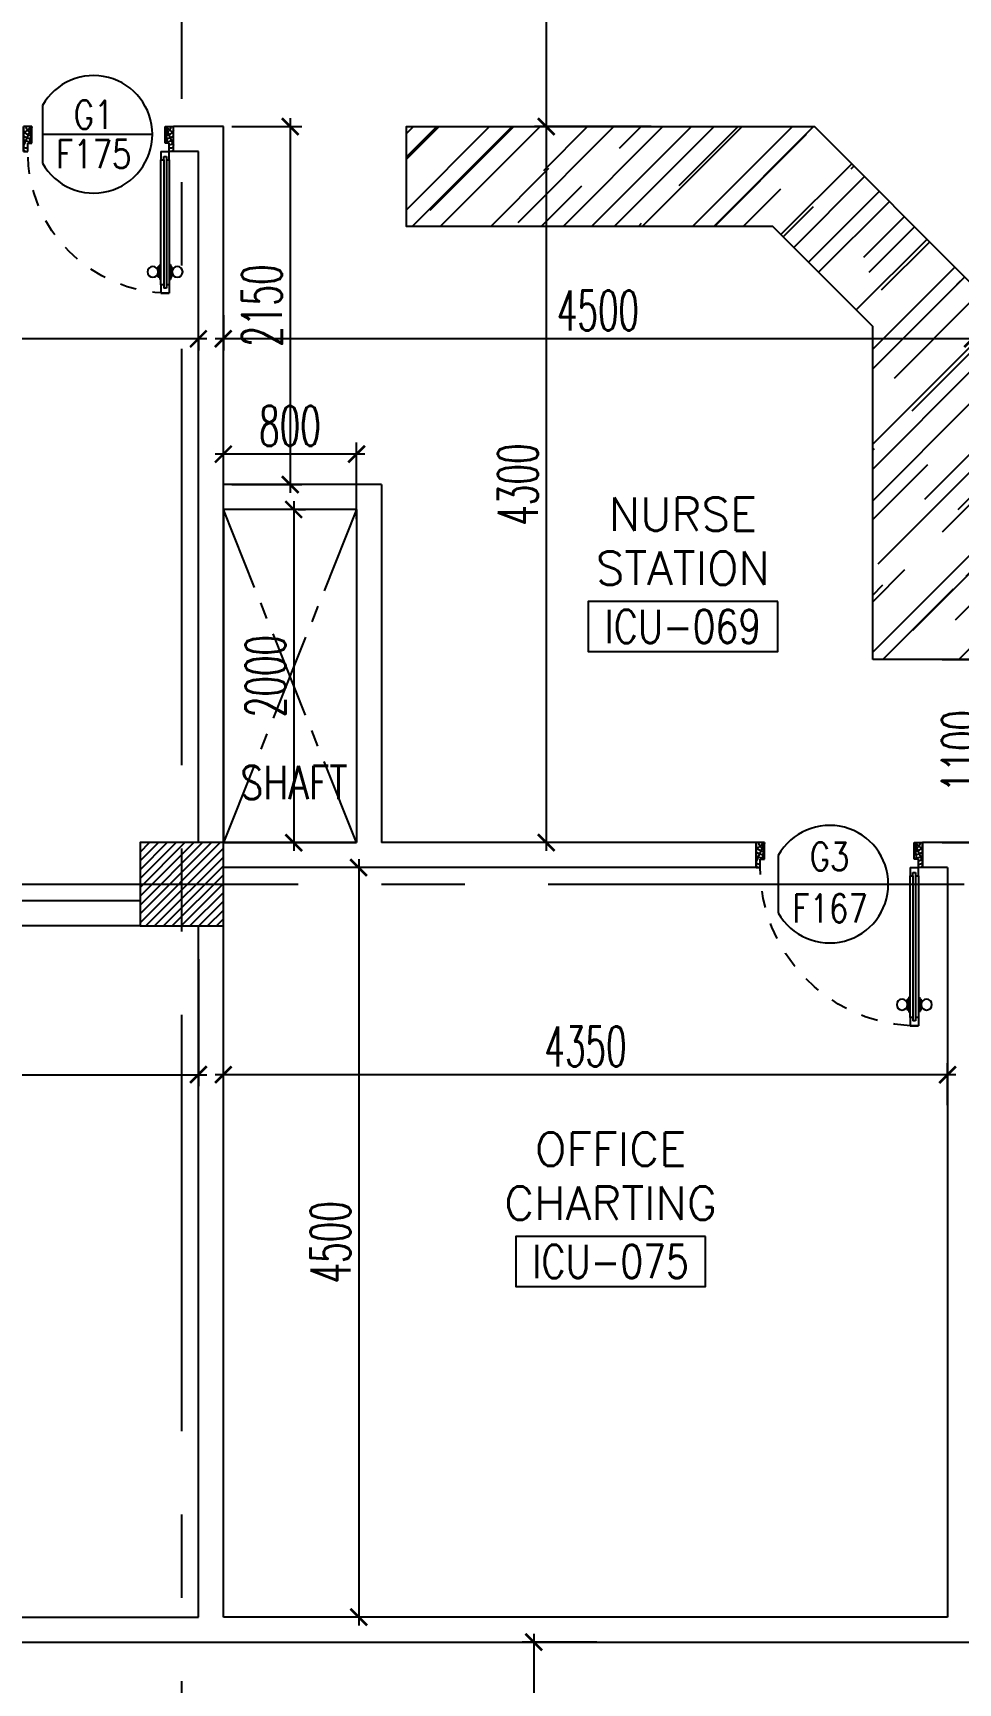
# Model space of a CAD drawing. Extents: x 275967.8 to 276060, y 57291.9 to 57371.4.
# Drawn here: x 276037.48 to 276043.04, y 57338.39 to 57348.29 of the extents above; entities that cross this region are included whole.
import ezdxf
from ezdxf.enums import TextEntityAlignment as Align

# ---------------------------------------------------------------- set-up
doc = ezdxf.new("R2010")
doc.units = 0
doc.header["$MEASUREMENT"] = 0
doc.header["$PDMODE"] = 34
for name, pattern in [('CENTER2', [1.125, 0.75, -0.125, 0.125, -0.125]), ('CENTERX2', [4, 2.5, -0.5, 0.5, -0.5]), ('HIDDEN', [0.375, 0.25, -0.125])]:
    doc.linetypes.add(name, pattern=pattern)
doc.layers.get('0').update_dxf_attribs({"linetype": 'CONTINUOUS'})
doc.layers.get('DEFPOINTS').update_dxf_attribs({"linetype": 'CONTINUOUS'})
for name, color, linetype in [('AXES', 11, 'CENTERX2'), ('COL', 5, 'CONTINUOUS'), ('COUNTER', 7, 'CONTINUOUS'), ('DIM', 4, 'CONTINUOUS'), ('DOOR', 7, 'CONTINUOUS'), ('DOOR-CR', 2, 'CONTINUOUS'), ('DOOR-NO', 3, 'CONTINUOUS'), ('HAT', 8, 'CONTINUOUS'), ('RM-BOX', 4, 'CONTINUOUS'), ('RM-NAME', 2, 'CONTINUOUS'), ('RM-NO', 2, 'CONTINUOUS'), ('SHAFT', 3, 'CONTINUOUS'), ('WALL', 2, 'CONTINUOUS')]:
    doc.layers.add(name, color=color, linetype=linetype)
doc.styles.add('ROMANS', font='ROMANS.shx', dxfattribs={"width": 0.6})
doc.dimstyles.new('STANDARD in', dxfattribs={"dimtxt": 0.24, "dimasz": 0.1, "dimexe": 0.07, "dimexo": 0.05, "dimgap": 0.05, "dimtad": 1, "dimdec": 0, "dimlfac": 1000, "dimzin": 0, "dimdsep": 46, "dimtxsty": 'ROMANS', "dimblk": 'ARCHTICK', "dimcen": 0.05, "dimdle": 0.05, "dimclrd": 4, "dimclre": 4, "dimclrt": 2, "dimadec": 0, "dimazin": 0, "dimtfac": 1, "dimtdec": 0, "dimtmove": 2, "dimatfit": 3, "dimfxl": 0, "dimtolj": 1, "dimtzin": 0, "dimarcsym": 0})

# ---------------------------------------------------------------- blocks, each defined once
blk = doc.blocks.new('*X15')
at = {"color": 0}
for p, q in [((84179.2, 155508.6), (84660.3, 155989.7)), ((84179.2, 155561.7), (84607.3, 155989.7)), ((84179.2, 155614.7), (84554.3, 155989.7)), ((84179.2, 155667.7), (84501.2, 155989.7)), ((84179.2, 155720.8), (84448.2, 155989.7)), ((84179.2, 155773.8), (84395.2, 155989.7)), ((84179.2, 155826.8), (84342.1, 155989.7)), ((84179.2, 155879.8), (84289.1, 155989.7)), ((84179.2, 155932.9), (84236.1, 155989.7)), ((84179.2, 155985.9), (84183, 155989.7)), ((84213.4, 155489.7), (84679.2, 155955.6)), ((84266.4, 155489.7), (84679.2, 155902.6)), ((84319.4, 155489.7), (84679.2, 155849.5)), ((84372.5, 155489.7), (84679.2, 155796.5)), ((84425.5, 155489.7), (84679.2, 155743.5)), ((84478.5, 155489.7), (84679.2, 155690.4)), ((84531.6, 155489.7), (84679.2, 155637.4)), ((84584.6, 155489.7), (84679.2, 155584.4)), ((84637.6, 155489.7), (84679.2, 155531.3))]:
    blk.add_line(p, q, dxfattribs=at)
blk = doc.blocks.new('COL50')
at = {"layer": 'COL'}
blk.add_lwpolyline([(-250, 250), (-250, -250), (250, -250), (250, 250)], close=True, dxfattribs=at)
blk = doc.blocks.new('RM1')
at = {"layer": 'RM-BOX'}
blk.add_lwpolyline([(569.9, -200), (-569.9, -200), (-569.9, -500), (569.9, -500)], close=True, dxfattribs=at)
at = {"layer": 'RM-NAME', "style": 'ROMANS'}
for tag, p in [('ROOMNAME1', (0, 323.8)), ('ROOMNAME2', (0, 0))]:
    blk.add_attdef(tag, text='', height=200, dxfattribs=at).set_placement(p, align=Align.MIDDLE)
at = {"layer": 'RM-NO', "style": 'ROMANS', "width": 0.8}
blk.add_attdef('ROOMNO', text='', height=200, dxfattribs=at).set_placement((0, -350), align=Align.MIDDLE)
blk = doc.blocks.new('DD1')
at = {"layer": 'DOOR-CR'}
blk.add_line((-307.6, 0), (352.8, 0), dxfattribs=at)
blk.add_lwpolyline([(-307.6, -172.9, 3.820224), (-307.6, 172.9)], format="xyb", close=True, dxfattribs=at)
at = {"layer": 'DOOR-NO', "color": 255, "style": 'ROMANS', "width": 0.8}
for tag, p in [('G', (0, 183.5)), ('000', (0, -141.4))]:
    blk.add_attdef(tag, text='', height=204, dxfattribs=at).set_placement(p, align=Align.MIDDLE)
blk = doc.blocks.new('DOOR90')
at = {"layer": 'DOOR', "color": 0, "linetype": 'ByBlock'}
for p, q in [((-150, 0), (-150, -25)), ((-150, 0), (0, 0)), ((0, -50), (0, 0)), ((-1000, -25), (-1000, -75)), ((-1000, -75), (-1000, -25)), ((-950, -25), (-1000, -25)), ((-950, -75), (-1000, -75)), ((-970, -42), (-970, -58)), ((-950, -42), (-970, -42)), ((-950, -58), (-970, -58)), ((-950, -25), (-950, -42)), ((-950, -58), (-950, -75)), ((-917.6, -25), (-917.6, -17.8)), ((-827.6, -17.8), (-917.6, -17.8)), ((-917.6, -75), (-917.6, -82.2)), ((-827.6, -82.2), (-917.6, -82.2)), ((-905, -17.8), (-905, -8.8)), ((-905, -8.8), (-840.2, -8.8)), ((-905, -17.8), (-840.2, -17.8)), ((-905, -82.2), (-905, -91.2)), ((-905, -82.2), (-840.2, -82.2)), ((-905, -91.2), (-840.2, -91.2)), ((-840.2, -17.8), (-840.2, -8.8)), ((-840.2, -82.2), (-840.2, -91.2)), ((-827.6, -25), (-827.6, -17.8)), ((-827.6, -75), (-827.6, -82.2)), ((-200, -42), (-200, -25)), ((-200, -25), (-150, -25)), ((-180, -42), (-200, -42)), ((-200, -75), (-200, -58)), ((-200, -58), (-180, -58)), ((-150, -75), (-200, -75)), ((-180, -58), (-180, -42)), ((-150, -75), (-150, -25)), ((-150, -25), (-100, -25)), ((-100, -25), (-100, -50)), ((-100, -50), (0, -50)), ((-150, -900), (-150, -875)), ((-150, -875), (-100, -875)), ((-100, -850), (0, -850)), ((-100, -875), (-100, -850)), ((0, -850), (0, -900)), ((0, -900), (-150, -900)), ((-150, -900), (0, -900))]:
    blk.add_line(p, q, dxfattribs=at)
at = {"layer": 'DOOR', "color": 9, "linetype": 'ByBlock'}
for p, q in [((0, -50), (-113.7, 0)), ((0, -50), (-40.1, 0)), ((0, -50), (-100, -36.6)), ((0, -850), (-113.7, -900)), ((0, -850), (-100, -863.4)), ((0, -850), (-40.1, -900))]:
    blk.add_line(p, q, dxfattribs=at)
at = {"layer": 'DOOR', "linetype": 'ByBlock'}
for p, q in [((-200, -25), (-950, -25)), ((-200, -42), (-950, -42)), ((-200, -58), (-950, -58)), ((-950, -75), (-200, -75))]:
    blk.add_line(p, q, dxfattribs=at)
at = {"layer": 'DOOR', "color": 0, "linetype": 'ByBlock'}
for centre in [(-872.6, 23.5), (-872.6, -123.5)]:
    blk.add_circle(centre, 32.4, dxfattribs=at)
at = {"layer": 'DOOR', "color": 9, "linetype": 'ByBlock'}
for centre, radius, start, end in [((0, -50), 154.4, 161.10529, 166.28577), ((0, -50), 134.4, 158.15985, 169.28002), ((0, -50), 94.4, 148.01819, 180), ((0, -50), 74.4, 137.77643, 180), ((0, -50), 114.4, 154.08384, 167.37743), ((0, -50), 54.4, 113.20738, 180), ((0, -50), 34.4, 90, 180), ((0, -50), 14.4, 90, 180), ((0, -850), 154.4, 193.71423, 198.89471), ((0, -850), 134.4, 190.71998, 201.84015), ((0, -850), 94.4, 180, 211.98181), ((0, -850), 74.4, 180, 222.22357), ((0, -850), 54.4, 180, 246.79262), ((0, -850), 34.4, 180, 270), ((0, -850), 14.4, 180, 270)]:
    blk.add_arc(centre, radius, start, end, dxfattribs=at)
at = {"layer": 'DOOR', "linetype": 'HIDDEN', "ltscale": 0.5}
blk.add_arc((-150, -25), 850, 180, 270, dxfattribs=at)
blk = doc.blocks.new('_ARCHTICK')
at = {"color": 0, "linetype": 'ByBlock', "const_width": 0.15}
blk.add_lwpolyline([(-0.5, -0.5), (0.5, 0.5)], dxfattribs=at)
blk = doc.blocks.new('*D461')
at = {"layer": 'DEFPOINTS', "color": 0, "linetype": 'ByBlock', "ltscale": 0.3}
for p in [(276038.6255, 57342.0396), (276038.6255, 57341.807), (276042.9755, 57341.807)]:
    blk.add_point(p, dxfattribs=at)
at = {"layer": 'DIM', "color": 4, "linetype": 'ByBlock', "lineweight": -2, "ltscale": 0.3}
for p, q in [((276038.6255, 57341.857), (276038.6255, 57342.1096)), ((276042.9755, 57341.857), (276042.9755, 57342.1096)), ((276043.0255, 57342.0396), (276038.5755, 57342.0396))]:
    blk.add_line(p, q, dxfattribs=at)
at = {"layer": 'DIM', "color": 4, "linetype": 'ByBlock', "lineweight": -2, "ltscale": 0.3, "xscale": 0.1, "yscale": 0.1, "zscale": 0.1, "rotation": 180}
blk.add_blockref('_ARCHTICK', (276038.6255, 57342.0396), dxfattribs=at)
at = {"layer": 'DIM', "color": 4, "linetype": 'ByBlock', "lineweight": -2, "ltscale": 0.3, "xscale": 0.1, "yscale": 0.1, "zscale": 0.1}
blk.add_blockref('_ARCHTICK', (276042.9755, 57342.0396), dxfattribs=at)
at = {"layer": 'DIM', "color": 2, "linetype": 'ByBlock', "ltscale": 0.3, "insert": (276040.8005, 57342.2096), "char_height": 0.24, "attachment_point": 5, "style": 'ROMANS'}
blk.add_mtext('\\A1;4350', dxfattribs=at)
blk = doc.blocks.new('*D460')
at = {"layer": 'DEFPOINTS', "color": 0, "linetype": 'ByBlock', "ltscale": 0.3}
for p in [(276039.8844, 57343.2829), (276039.4383, 57338.7829), (276039.8461, 57338.7829)]:
    blk.add_point(p, dxfattribs=at)
at = {"layer": 'DIM', "color": 4, "linetype": 'ByBlock', "lineweight": -2, "ltscale": 0.3}
for p, q in [((276039.4383, 57343.3329), (276039.4383, 57338.7329)), ((276039.8344, 57343.2829), (276039.3683, 57343.2829)), ((276039.7961, 57338.7829), (276039.3683, 57338.7829))]:
    blk.add_line(p, q, dxfattribs=at)
at = {"layer": 'DIM', "color": 4, "linetype": 'ByBlock', "lineweight": -2, "ltscale": 0.3, "xscale": 0.1, "yscale": 0.1, "zscale": 0.1}
for p, rotation in [((276039.4383, 57343.2829), 90), ((276039.4383, 57338.7829), 270)]:
    blk.add_blockref('_ARCHTICK', p, dxfattribs=dict(at, rotation=rotation))
at = {"layer": 'DIM', "color": 2, "linetype": 'ByBlock', "ltscale": 0.3, "insert": (276039.2683, 57341.0329), "char_height": 0.24, "attachment_point": 5, "rotation": 90, "style": 'ROMANS'}
blk.add_mtext('\\A1;4500', dxfattribs=at)
blk = doc.blocks.new('*D459')
at = {"layer": 'DEFPOINTS', "color": 0, "linetype": 'ByBlock', "ltscale": 0.3}
for p in [(276039.0255, 57345.4329), (276039.0255, 57343.4329), (276039.0482, 57343.4329)]:
    blk.add_point(p, dxfattribs=at)
at = {"layer": 'DIM', "color": 4, "linetype": 'ByBlock', "lineweight": -2, "ltscale": 0.3}
for p, q in [((276039.0482, 57345.4829), (276039.0482, 57343.3829)), ((276039.0755, 57345.4329), (276039.1182, 57345.4329)), ((276039.0755, 57343.4329), (276039.1182, 57343.4329))]:
    blk.add_line(p, q, dxfattribs=at)
at = {"layer": 'DIM', "color": 4, "linetype": 'ByBlock', "lineweight": -2, "ltscale": 0.3, "xscale": 0.1, "yscale": 0.1, "zscale": 0.1}
for p, rotation in [((276039.0482, 57345.4329), 90), ((276039.0482, 57343.4329), 270)]:
    blk.add_blockref('_ARCHTICK', p, dxfattribs=dict(at, rotation=rotation))
at = {"layer": 'DIM', "color": 2, "linetype": 'ByBlock', "ltscale": 0.3, "insert": (276038.8782, 57344.4329), "char_height": 0.24, "attachment_point": 5, "rotation": 90, "style": 'ROMANS'}
blk.add_mtext('\\A1;2000', dxfattribs=at)
blk = doc.blocks.new('*D458')
at = {"layer": 'DEFPOINTS', "color": 0, "linetype": 'ByBlock', "ltscale": 0.3}
for p in [(276038.6255, 57345.7655), (276038.6255, 57345.3245), (276039.4255, 57345.3245)]:
    blk.add_point(p, dxfattribs=at)
at = {"layer": 'DIM', "color": 4, "linetype": 'ByBlock', "lineweight": -2, "ltscale": 0.3}
for p, q in [((276038.6255, 57345.3745), (276038.6255, 57345.8355)), ((276039.4255, 57345.3745), (276039.4255, 57345.8355)), ((276039.4755, 57345.7655), (276038.5755, 57345.7655))]:
    blk.add_line(p, q, dxfattribs=at)
at = {"layer": 'DIM', "color": 4, "linetype": 'ByBlock', "lineweight": -2, "ltscale": 0.3, "xscale": 0.1, "yscale": 0.1, "zscale": 0.1, "rotation": 180}
blk.add_blockref('_ARCHTICK', (276038.6255, 57345.7655), dxfattribs=at)
at = {"layer": 'DIM', "color": 4, "linetype": 'ByBlock', "lineweight": -2, "ltscale": 0.3, "xscale": 0.1, "yscale": 0.1, "zscale": 0.1}
blk.add_blockref('_ARCHTICK', (276039.4255, 57345.7655), dxfattribs=at)
at = {"layer": 'DIM', "color": 2, "linetype": 'ByBlock', "ltscale": 0.3, "insert": (276039.0255, 57345.9355), "char_height": 0.24, "attachment_point": 5, "style": 'ROMANS'}
blk.add_mtext('\\A1;800', dxfattribs=at)
blk = doc.blocks.new('*D457')
at = {"layer": 'DEFPOINTS', "color": 0, "linetype": 'ByBlock', "ltscale": 0.3}
for p in [(276035.0255, 57346.621), (276038.4755, 57346.5128), (276035.0255, 57346.4588)]:
    blk.add_point(p, dxfattribs=at)
at = {"layer": 'DIM', "color": 4, "linetype": 'ByBlock', "lineweight": -2, "ltscale": 0.3}
for p, q in [((276035.0255, 57346.571), (276035.0255, 57346.3888)), ((276038.4755, 57346.4628), (276038.4755, 57346.3888)), ((276038.5255, 57346.4588), (276034.9755, 57346.4588))]:
    blk.add_line(p, q, dxfattribs=at)
at = {"layer": 'DIM', "color": 4, "linetype": 'ByBlock', "lineweight": -2, "ltscale": 0.3, "xscale": 0.1, "yscale": 0.1, "zscale": 0.1, "rotation": 180}
blk.add_blockref('_ARCHTICK', (276035.0255, 57346.4588), dxfattribs=at)
at = {"layer": 'DIM', "color": 4, "linetype": 'ByBlock', "lineweight": -2, "ltscale": 0.3, "xscale": 0.1, "yscale": 0.1, "zscale": 0.1}
blk.add_blockref('_ARCHTICK', (276038.4755, 57346.4588), dxfattribs=at)
at = {"layer": 'DIM', "color": 2, "linetype": 'ByBlock', "ltscale": 0.3, "insert": (276036.7505, 57346.6288), "char_height": 0.24, "attachment_point": 5, "style": 'ROMANS'}
blk.add_mtext('\\A1;3450', dxfattribs=at)
blk = doc.blocks.new('*D445')
at = {"layer": 'DEFPOINTS', "color": 0, "linetype": 'ByBlock', "ltscale": 0.3}
for p in [(276035.0255, 57342.7829), (276038.4755, 57342.7829), (276038.4755, 57342.0396)]:
    blk.add_point(p, dxfattribs=at)
at = {"layer": 'DIM', "color": 4, "linetype": 'ByBlock', "lineweight": -2, "ltscale": 0.3}
for p, q in [((276035.0255, 57342.7329), (276035.0255, 57341.9696)), ((276038.4755, 57342.7329), (276038.4755, 57341.9696)), ((276034.9755, 57342.0396), (276038.5255, 57342.0396))]:
    blk.add_line(p, q, dxfattribs=at)
at = {"layer": 'DIM', "color": 4, "linetype": 'ByBlock', "lineweight": -2, "ltscale": 0.3, "xscale": 0.1, "yscale": 0.1, "zscale": 0.1, "rotation": 180}
blk.add_blockref('_ARCHTICK', (276035.0255, 57342.0396), dxfattribs=at)
at = {"layer": 'DIM', "color": 4, "linetype": 'ByBlock', "lineweight": -2, "ltscale": 0.3, "xscale": 0.1, "yscale": 0.1, "zscale": 0.1}
blk.add_blockref('_ARCHTICK', (276038.4755, 57342.0396), dxfattribs=at)
at = {"layer": 'DIM', "color": 2, "linetype": 'ByBlock', "ltscale": 0.3, "insert": (276036.7505, 57342.2096), "char_height": 0.24, "attachment_point": 5, "style": 'ROMANS'}
blk.add_mtext('\\A1;3450', dxfattribs=at)
blk = doc.blocks.new('DOOR-10')
at = {"layer": 'DOOR', "color": 0, "linetype": 'ByBlock'}
for p, q in [((-25.7, 1100), (-75.7, 1100)), ((-75.7, 1100), (-25.7, 1100)), ((-75.7, 1050), (-75.7, 1100)), ((-25.7, 1050), (-25.7, 1100)), ((-82.9, 1005), (-91.9, 1005)), ((-91.9, 1005), (-91.9, 940.2)), ((-75.7, 1017.6), (-82.9, 1017.6)), ((-82.9, 927.6), (-82.9, 1017.6)), ((-82.9, 1005), (-82.9, 940.2)), ((-58.7, 1050), (-75.7, 1050)), ((-42.7, 1070), (-58.7, 1070)), ((-58.7, 1050), (-58.7, 1070)), ((-42.7, 1050), (-42.7, 1070)), ((-25.7, 1050), (-42.7, 1050)), ((-25.7, 1017.6), (-18.5, 1017.6)), ((-18.5, 927.6), (-18.5, 1017.6)), ((-18.5, 1005), (-9.5, 1005)), ((-18.5, 1005), (-18.5, 940.2)), ((-9.5, 1005), (-9.5, 940.2)), ((-82.9, 940.2), (-91.9, 940.2)), ((-75.7, 927.6), (-82.9, 927.6)), ((-25.7, 927.6), (-18.5, 927.6)), ((-18.5, 940.2), (-9.5, 940.2)), ((-75.7, 200), (-58.7, 200)), ((-75.7, 150), (-75.7, 200)), ((-58.7, 200), (-58.7, 180)), ((-42.7, 200), (-25.7, 200)), ((-42.7, 180), (-42.7, 200)), ((-25.7, 200), (-25.7, 150)), ((-1000.7, 0), (-1000.7, 150)), ((-1000.7, 150), (-975.7, 150)), ((-1000.7, 150), (-1000.7, 0)), ((-975.7, 150), (-975.7, 100)), ((-975.7, 100), (-950.7, 100)), ((-950.7, 100), (-950.7, 0)), ((-75.7, 150), (-25.7, 150)), ((-58.7, 180), (-42.7, 180)), ((-50.7, 100), (-50.7, 0)), ((-25.7, 100), (-50.7, 100)), ((-0.7, 150), (-25.7, 150)), ((-25.7, 150), (-25.7, 100)), ((-950.7, 0), (-1000.7, 0)), ((-50.7, 0), (-0.7, 0))]:
    blk.add_line(p, q, dxfattribs=at)
at = {"layer": 'DOOR', "linetype": 'ByBlock'}
for p, q in [((-75.7, 1050), (-75.7, 200)), ((-58.7, 200), (-58.7, 1050)), ((-42.7, 200), (-42.7, 1050)), ((-25.7, 200), (-25.7, 1050))]:
    blk.add_line(p, q, dxfattribs=at)
at = {"layer": 'DOOR', "color": 9, "linetype": 'ByBlock'}
for p, q in [((-950.7, 0), (-1000.7, 113.7)), ((-950.7, 0), (-964.1, 100)), ((-50.7, 0), (-0.7, 113.7)), ((-50.7, 0), (-37.3, 100)), ((-0.7, 0), (-0.7, 150)), ((-950.7, 0), (-1000.7, 40.1)), ((-50.7, 0), (-0.7, 40.1))]:
    blk.add_line(p, q, dxfattribs=at)
at = {"layer": 'DOOR', "color": 0, "linetype": 'ByBlock'}
for centre in [(-124.2, 972.6), (22.8, 972.6)]:
    blk.add_circle(centre, 32.4, dxfattribs=at)
at = {"layer": 'DOOR', "linetype": 'HIDDEN', "ltscale": 0.5}
blk.add_arc((-23.4, 149.1), 952.3, 93.14816, 179.94816, dxfattribs=at)
at = {"layer": 'DOOR', "color": 9, "linetype": 'ByBlock'}
for centre, radius, start, end in [((-950.7, 0), 154.4, 103.71423, 108.89471), ((-950.7, 0), 134.4, 100.71998, 111.84015), ((-50.7, 0), 134.4, 68.15985, 79.28002), ((-50.7, 0), 114.4, 64.08384, 77.37743), ((-50.7, 0), 154.4, 71.10529, 76.28577), ((-950.7, 0), 94.4, 90, 121.98181), ((-950.7, 0), 74.4, 90, 132.22357), ((-950.7, 0), 54.4, 90, 156.79262), ((-950.7, 0), 34.4, 90, 180), ((-950.7, 0), 14.4, 90, 180), ((-50.7, 0), 94.4, 58.01819, 90), ((-50.7, 0), 74.4, 47.77643, 90), ((-50.7, 0), 54.4, 23.20738, 90), ((-50.7, 0), 34.4, 0, 90), ((-50.7, 0), 14.4, 0, 90)]:
    blk.add_arc(centre, radius, start, end, dxfattribs=at)
blk = doc.blocks.new('*D765')
at = {"layer": 'DEFPOINTS', "color": 0, "linetype": 'ByBlock', "ltscale": 0.3}
for p in [(276042.8927, 57344.5329), (276043.2306, 57344.5329), (276042.8927, 57343.4329)]:
    blk.add_point(p, dxfattribs=at)
at = {"layer": 'SHAFT', "color": 4, "linetype": 'ByBlock', "lineweight": -2, "ltscale": 0.3}
for p, q in [((276043.2306, 57343.3829), (276043.2306, 57344.5829)), ((276042.9427, 57344.5329), (276043.3006, 57344.5329)), ((276042.9427, 57343.4329), (276043.3006, 57343.4329))]:
    blk.add_line(p, q, dxfattribs=at)
at = {"layer": 'SHAFT', "color": 4, "linetype": 'ByBlock', "lineweight": -2, "ltscale": 0.3, "xscale": 0.1, "yscale": 0.1, "zscale": 0.1}
for p, rotation in [((276043.2306, 57344.5329), 90), ((276043.2306, 57343.4329), 270)]:
    blk.add_blockref('_ARCHTICK', p, dxfattribs=dict(at, rotation=rotation))
at = {"layer": 'SHAFT', "color": 2, "linetype": 'ByBlock', "ltscale": 0.3, "insert": (276043.0606, 57343.9829), "char_height": 0.24, "attachment_point": 5, "rotation": 90, "style": 'ROMANS'}
blk.add_mtext('\\A1;1100', dxfattribs=at)
blk = doc.blocks.new('*D785')
at = {"layer": 'DEFPOINTS', "color": 0, "linetype": 'ByBlock', "ltscale": 0.3}
for p in [(276040.9186, 57338.6329), (276040.4896, 57336.2329), (276040.8982, 57336.2329)]:
    blk.add_point(p, dxfattribs=at)
at = {"layer": 'DIM', "color": 4, "linetype": 'ByBlock', "lineweight": -2, "ltscale": 0.3}
for p, q in [((276040.4896, 57338.6829), (276040.4896, 57336.1829)), ((276040.8686, 57338.6329), (276040.4196, 57338.6329)), ((276040.8482, 57336.2329), (276040.4196, 57336.2329))]:
    blk.add_line(p, q, dxfattribs=at)
at = {"layer": 'DIM', "color": 4, "linetype": 'ByBlock', "lineweight": -2, "ltscale": 0.3, "xscale": 0.1, "yscale": 0.1, "zscale": 0.1}
for p, rotation in [((276040.4896, 57338.6329), 90), ((276040.4896, 57336.2329), 270)]:
    blk.add_blockref('_ARCHTICK', p, dxfattribs=dict(at, rotation=rotation))
at = {"layer": 'DIM', "color": 2, "linetype": 'ByBlock', "ltscale": 0.3, "insert": (276040.3196, 57337.4329), "char_height": 0.24, "attachment_point": 5, "rotation": 90, "style": 'ROMANS'}
blk.add_mtext('\\A1;2400', dxfattribs=at)
blk = doc.blocks.new('*D801')
at = {"layer": 'DEFPOINTS', "color": 0, "linetype": 'ByBlock', "ltscale": 0.3}
for p in [(276041.2039, 57350.1329), (276040.5649, 57347.7329), (276041.1151, 57347.7329)]:
    blk.add_point(p, dxfattribs=at)
at = {"layer": 'DIM', "color": 4, "linetype": 'ByBlock', "lineweight": -2, "ltscale": 0.3}
for p, q in [((276041.1539, 57350.1329), (276040.4949, 57350.1329)), ((276040.5649, 57350.1829), (276040.5649, 57347.6829)), ((276041.0651, 57347.7329), (276040.4949, 57347.7329))]:
    blk.add_line(p, q, dxfattribs=at)
at = {"layer": 'DIM', "color": 4, "linetype": 'ByBlock', "lineweight": -2, "ltscale": 0.3, "xscale": 0.1, "yscale": 0.1, "zscale": 0.1}
for p, rotation in [((276040.5649, 57350.1329), 90), ((276040.5649, 57347.7329), 270)]:
    blk.add_blockref('_ARCHTICK', p, dxfattribs=dict(at, rotation=rotation))
at = {"layer": 'DIM', "color": 2, "linetype": 'ByBlock', "ltscale": 0.3, "insert": (276040.3949, 57348.9329), "char_height": 0.24, "attachment_point": 5, "rotation": 90, "style": 'ROMANS'}
blk.add_mtext('\\A1;2400', dxfattribs=at)
blk = doc.blocks.new('*D802')
at = {"layer": 'DEFPOINTS', "color": 0, "linetype": 'ByBlock', "ltscale": 0.3}
for p in [(276041.2449, 57347.7329), (276040.5649, 57343.4329), (276041.0857, 57343.4329)]:
    blk.add_point(p, dxfattribs=at)
at = {"layer": 'DIM', "color": 4, "linetype": 'ByBlock', "lineweight": -2, "ltscale": 0.3}
for p, q in [((276040.5649, 57347.7829), (276040.5649, 57343.3829)), ((276041.1949, 57347.7329), (276040.4949, 57347.7329)), ((276041.0357, 57343.4329), (276040.4949, 57343.4329))]:
    blk.add_line(p, q, dxfattribs=at)
at = {"layer": 'DIM', "color": 4, "linetype": 'ByBlock', "lineweight": -2, "ltscale": 0.3, "xscale": 0.1, "yscale": 0.1, "zscale": 0.1}
for p, rotation in [((276040.5649, 57347.7329), 90), ((276040.5649, 57343.4329), 270)]:
    blk.add_blockref('_ARCHTICK', p, dxfattribs=dict(at, rotation=rotation))
at = {"layer": 'DIM', "color": 2, "linetype": 'ByBlock', "ltscale": 0.3, "insert": (276040.3949, 57345.5829), "char_height": 0.24, "attachment_point": 5, "rotation": 90, "style": 'ROMANS'}
blk.add_mtext('\\A1;4300', dxfattribs=at)
blk = doc.blocks.new('*D803')
at = {"layer": 'DEFPOINTS', "color": 0, "linetype": 'ByBlock', "ltscale": 0.3}
for p in [(276038.6255, 57347.7329), (276038.6255, 57345.5829), (276039.027, 57345.5829)]:
    blk.add_point(p, dxfattribs=at)
at = {"layer": 'DIM', "color": 4, "linetype": 'ByBlock', "lineweight": -2, "ltscale": 0.3}
for p, q in [((276039.027, 57347.7829), (276039.027, 57345.5329)), ((276038.6755, 57347.7329), (276039.097, 57347.7329)), ((276038.6755, 57345.5829), (276039.097, 57345.5829))]:
    blk.add_line(p, q, dxfattribs=at)
at = {"layer": 'DIM', "color": 4, "linetype": 'ByBlock', "lineweight": -2, "ltscale": 0.3, "xscale": 0.1, "yscale": 0.1, "zscale": 0.1}
for p, rotation in [((276039.027, 57347.7329), 90), ((276039.027, 57345.5829), 270)]:
    blk.add_blockref('_ARCHTICK', p, dxfattribs=dict(at, rotation=rotation))
at = {"layer": 'DIM', "color": 2, "linetype": 'ByBlock', "ltscale": 0.3, "insert": (276038.857, 57346.6579), "char_height": 0.24, "attachment_point": 5, "rotation": 90, "style": 'ROMANS'}
blk.add_mtext('\\A1;2150', dxfattribs=at)
blk = doc.blocks.new('*D804')
at = {"layer": 'DEFPOINTS', "color": 0, "linetype": 'ByBlock', "ltscale": 0.3}
for p in [(276038.6255, 57346.6497), (276043.1255, 57346.5086), (276038.6255, 57346.4588)]:
    blk.add_point(p, dxfattribs=at)
at = {"layer": 'DIM', "color": 4, "linetype": 'ByBlock', "lineweight": -2, "ltscale": 0.3}
for p, q in [((276038.6255, 57346.5997), (276038.6255, 57346.3888)), ((276043.1755, 57346.4588), (276038.5755, 57346.4588)), ((276043.1255, 57346.4586), (276043.1255, 57346.3888))]:
    blk.add_line(p, q, dxfattribs=at)
at = {"layer": 'DIM', "color": 4, "linetype": 'ByBlock', "lineweight": -2, "ltscale": 0.3, "xscale": 0.1, "yscale": 0.1, "zscale": 0.1, "rotation": 180}
blk.add_blockref('_ARCHTICK', (276038.6255, 57346.4588), dxfattribs=at)
at = {"layer": 'DIM', "color": 4, "linetype": 'ByBlock', "lineweight": -2, "ltscale": 0.3, "xscale": 0.1, "yscale": 0.1, "zscale": 0.1}
blk.add_blockref('_ARCHTICK', (276043.1255, 57346.4588), dxfattribs=at)
at = {"layer": 'DIM', "color": 2, "linetype": 'ByBlock', "ltscale": 0.3, "insert": (276040.8755, 57346.6288), "char_height": 0.24, "attachment_point": 5, "style": 'ROMANS'}
blk.add_mtext('\\A1;4500', dxfattribs=at)

msp = doc.modelspace()

# ---------------------------------------------------------------- hatches: boundary and pattern name
at = {"layer": 'COUNTER', "linetype": 'ByBlock'}
h = msp.add_hatch(dxfattribs=at)
h.set_pattern_fill('AR-RROOF', color=11, scale=0.32, angle=45, style=0)
h.paths.add_polyline_path([(276042.1755, 57347.7329), (276039.7255, 57347.7329), (276039.7255, 57347.1329), (276041.9255, 57347.1329), (276042.5255, 57346.5329), (276042.5255, 57344.5329), (276043.1255, 57344.5329), (276043.1255, 57346.7829)])

# ---------------------------------------------------------------- linework, layer by layer
at = {"layer": 'AXES'}
for p, q in [((276038.3755, 57291.8986), (276038.3755, 57370.7113)), ((276038.3755, 57291.8986), (276038.3755, 57370.7113)), ((276036.5755, 57343.1829), (276052.7955, 57343.1829))]:
    msp.add_line(p, q, dxfattribs=at)
at = {"layer": 'COUNTER', "linetype": 'ByBlock'}
msp.add_lwpolyline([(276042.5255, 57344.5329), (276042.5255, 57346.5329), (276041.9255, 57347.1329), (276039.7255, 57347.1329), (276039.7255, 57347.7329), (276042.1755, 57347.7329), (276043.1255, 57346.7829), (276043.1255, 57344.5329)], close=True, dxfattribs=at)
at = {"layer": 'SHAFT', "linetype": 'CENTER2', "ltscale": 0.7}
for p, q in [((276039.4255, 57343.4329), (276038.6255, 57345.4329)), ((276039.4255, 57345.4329), (276038.6255, 57343.4329))]:
    msp.add_line(p, q, dxfattribs=at)
at = {"layer": 'WALL', "linetype": 'ByBlock'}
for p, q in [((276038.6255, 57347.7329), (276038.3255, 57347.7329)), ((276038.3255, 57347.5829), (276038.3255, 57347.7329)), ((276038.6255, 57347.7329), (276038.3255, 57347.7329)), ((276038.3255, 57347.5829), (276038.3255, 57347.7329)), ((276038.4755, 57347.5829), (276038.3255, 57347.5829)), ((276038.4755, 57347.5829), (276038.3255, 57347.5829)), ((276039.4255, 57343.4329), (276038.6255, 57343.4329)), ((276041.8255, 57343.4329), (276039.5755, 57343.4329)), ((276041.8255, 57343.2829), (276041.8255, 57343.4329)), ((276042.8255, 57343.2829), (276042.8255, 57343.4329)), ((276043.1255, 57343.4329), (276042.8255, 57343.4329)), ((276041.8255, 57343.2829), (276038.6255, 57343.2829)), ((276042.9755, 57343.2829), (276042.8255, 57343.2829)), ((276038.1255, 57343.0829), (276035.0255, 57343.0829)), ((276038.1255, 57342.9329), (276035.0255, 57342.9329))]:
    msp.add_line(p, q, dxfattribs=at)
at = {"layer": 'WALL'}
for p, q in [((276038.6255, 57345.5829), (276038.6255, 57347.7329)), ((276038.4755, 57343.4329), (276038.4755, 57347.5829)), ((276038.4755, 57343.4329), (276038.4755, 57346.2486)), ((276039.5755, 57345.5829), (276038.6255, 57345.5829)), ((276039.5755, 57345.5829), (276039.5755, 57343.4329)), ((276038.6255, 57338.7829), (276038.6255, 57345.4329)), ((276039.4255, 57345.4329), (276038.6255, 57345.4329)), ((276038.6255, 57345.4329), (276038.6255, 57343.4329)), ((276039.4255, 57345.4329), (276039.4255, 57343.4329)), ((276038.6255, 57343.4329), (276039.4255, 57343.4329)), ((276042.9755, 57343.2829), (276042.9755, 57338.7829)), ((276038.4755, 57338.7829), (276038.4755, 57342.9329)), ((276035.0255, 57338.7829), (276038.4755, 57338.7829)), ((276042.9755, 57338.7829), (276038.6255, 57338.7829)), ((276034.8755, 57338.6329), (276043.1255, 57338.6329))]:
    msp.add_line(p, q, dxfattribs=at)
at = {"layer": 'WALL', "linetype": 'ByBlock', "ltscale": 0.3}
msp.add_lwpolyline([(276038.1255, 57342.9329), (276038.6255, 57342.9329), (276038.6255, 57343.4329), (276038.1255, 57343.4329)], close=True, dxfattribs=at)

# ---------------------------------------------------------------- block references
at = {"layer": 'COL', "xscale": 0.001, "yscale": 0.001, "zscale": 0.001}
msp.add_blockref('COL50', (276038.3755, 57343.1829), dxfattribs=at)
at = {"layer": 'DOOR', "color": 0, "linetype": 'ByBlock', "xscale": -0.001, "yscale": 0.001, "zscale": 0.001, "rotation": 270}
msp.add_blockref('DOOR90', (276038.3255, 57347.7329), dxfattribs=at)
at = {"layer": 'DOOR', "color": 0, "linetype": 'ByBlock', "ltscale": 0.3, "xscale": -0.001, "yscale": 0.001, "zscale": 0.001, "rotation": 180}
msp.add_blockref('DOOR-10', (276042.8262, 57343.4329), dxfattribs=at)
at = {"layer": 'DOOR-NO'}
ref = msp.add_blockref('DD1', (276037.8464, 57347.6862), dxfattribs=dict(at, xscale=0.001, yscale=0.001, zscale=0.001))
ref.add_attrib('G', 'G1', dxfattribs={"height": 0.17, "style": 'ROMANS', "width": 0.8}).set_placement((276037.8464, 57347.8041), align=Align.MIDDLE)
ref.add_attrib('000', 'F175', dxfattribs={"height": 0.17, "style": 'ROMANS', "width": 0.8}).set_placement((276037.8464, 57347.5683), align=Align.MIDDLE)
ref = msp.add_blockref('DD1', (276042.2664, 57343.1836), dxfattribs=dict(at, xscale=0.001, yscale=0.001, zscale=0.001))
ref.add_attrib('G', 'G3', dxfattribs={"height": 0.17, "style": 'ROMANS', "width": 0.8}).set_placement((276042.2666, 57343.3497), align=Align.MIDDLE)
ref.add_attrib('000', 'F167', dxfattribs={"height": 0.17, "style": 'ROMANS', "width": 0.8}).set_placement((276042.2692, 57343.0391), align=Align.MIDDLE)
at = {"layer": 'HAT', "xscale": 0.001, "yscale": 0.001, "zscale": 0.001}
msp.add_blockref('*X15', (275953.9463, 57187.4432), dxfattribs=at)
at = {"layer": 'RM-NAME', "xscale": 0.001, "yscale": 0.001, "zscale": 0.001}
for p, values in [((276041.3856, 57345.0814), {'ROOMNO': 'ICU-069', 'ROOMNAME2': 'STATION', 'ROOMNAME1': 'NURSE'}), ((276040.9515, 57341.2683), {'ROOMNO': 'ICU-075', 'ROOMNAME2': 'CHARTING', 'ROOMNAME1': 'OFFICE'})]:
    msp.add_blockref('RM1', p, dxfattribs=at).add_auto_attribs(values)

# ---------------------------------------------------------------- texts
at = {"layer": 'RM-NAME', "style": 'ROMANS', "width": 0.8}
msp.add_text('SHAFT', height=0.2, dxfattribs=at).set_placement((276039.05, 57343.7942), align=Align.MIDDLE)

# ---------------------------------------------------------------- dimensions: what is measured, and where the dimension line sits
at = {"layer": 'DIM', "linetype": 'ByBlock', "ltscale": 0.3}
for base, p1, p2, picture, middle in [((276040.5649, 57347.7329), (276041.2039, 57350.1329), (276041.1151, 57347.7329), '*D801', (276040.3949, 57348.9329)), ((276039.027, 57345.5829), (276038.6255, 57347.7329), (276038.6255, 57345.5829), '*D803', (276038.857, 57346.6579)), ((276040.5649, 57343.4329), (276041.2449, 57347.7329), (276041.0857, 57343.4329), '*D802', (276040.3949, 57345.5829)), ((276039.0482, 57343.4329), (276039.0255, 57345.4329), (276039.0255, 57343.4329), '*D459', (276038.8782, 57344.4329)), ((276039.4383, 57338.7829), (276039.8844, 57343.2829), (276039.8461, 57338.7829), '*D460', (276039.2683, 57341.0329)), ((276040.4896, 57336.2329), (276040.9186, 57338.6329), (276040.8982, 57336.2329), '*D785', (276040.3196, 57337.4329))]:
    dim = msp.add_linear_dim(base=base, p1=p1, p2=p2, angle=90, dimstyle='STANDARD in', dxfattribs=at)
    dim.commit()
    dim.dimension.update_dxf_attribs({"geometry": picture, "text_midpoint": middle})
for base, p1, p2, picture, middle in [((276035.0255, 57346.4588), (276038.4755, 57346.5128), (276035.0255, 57346.621), '*D457', (276036.7505, 57346.6288)), ((276038.6255, 57346.4588), (276043.1255, 57346.5086), (276038.6255, 57346.6497), '*D804', (276040.8755, 57346.6288)), ((276038.6255, 57345.7655), (276039.4255, 57345.3245), (276038.6255, 57345.3245), '*D458', (276039.0255, 57345.9355)), ((276038.4755, 57342.0396), (276035.0255, 57342.7829), (276038.4755, 57342.7829), '*D445', (276036.7505, 57342.2096)), ((276038.6255, 57342.0396), (276042.9755, 57341.807), (276038.6255, 57341.807), '*D461', (276040.8005, 57342.2096))]:
    dim = msp.add_linear_dim(base=base, p1=p1, p2=p2, dimstyle='STANDARD in', dxfattribs=at)
    dim.commit()
    dim.dimension.update_dxf_attribs({"geometry": picture, "text_midpoint": middle})
at = {"layer": 'SHAFT', "color": 0, "linetype": 'ByBlock', "ltscale": 0.3}
dim = msp.add_linear_dim(base=(276043.2306, 57344.5329), p1=(276042.8927, 57343.4329), p2=(276042.8927, 57344.5329), angle=90, dimstyle='STANDARD in', dxfattribs=at)
dim.commit()
dim.dimension.update_dxf_attribs({"geometry": '*D765', "text_midpoint": (276043.0606, 57343.9829)})

doc.saveas('drawing.dxf')
